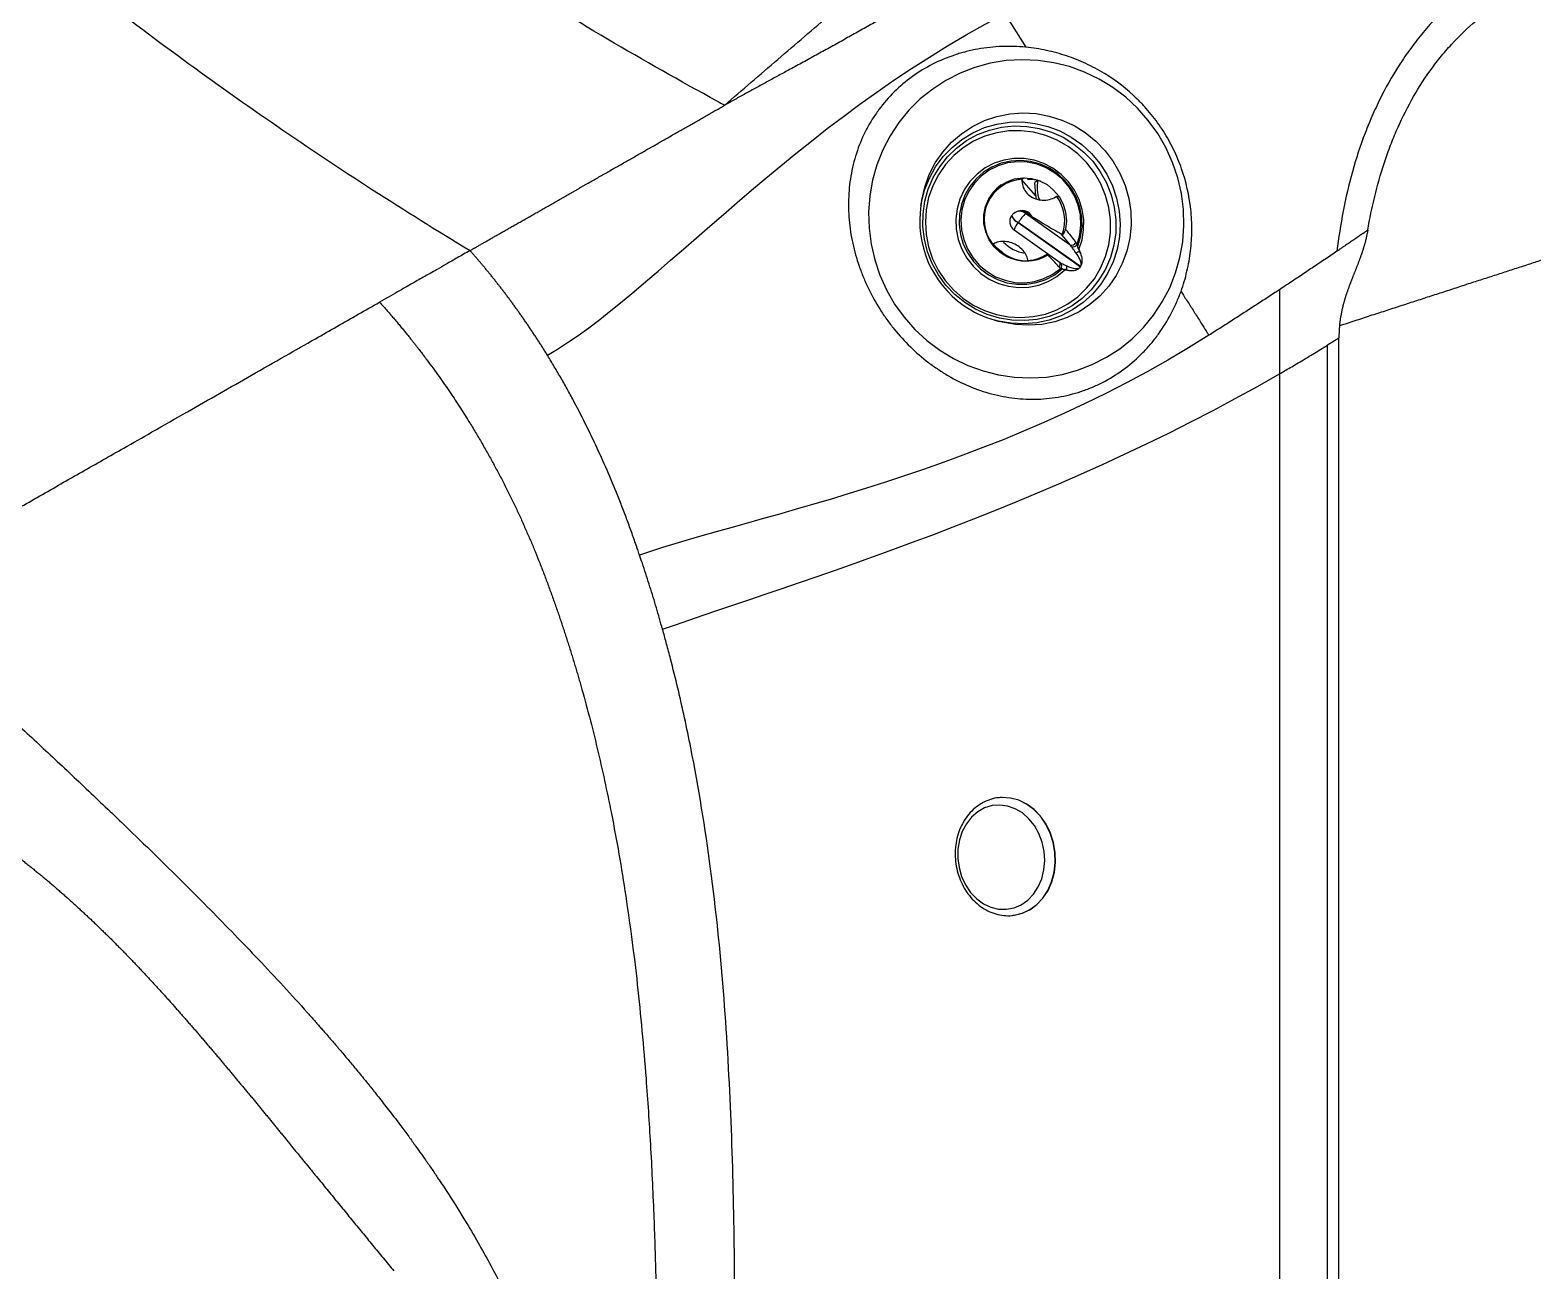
# Model space of a CAD drawing. Extents: x 398 to 508, y 623 to 782.
# Drawn here: x 478.29 to 490.96, y 688.94 to 699.41 of the extents above; entities that cross this region are included whole.
import ezdxf

# ---------------------------------------------------------------- set-up
doc = ezdxf.new("R2010")
doc.units = 0
doc.header["$MEASUREMENT"] = 0
doc.layers.add('GEOMETRY', color=2, linetype='Continuous', lineweight=25)

msp = doc.modelspace()

# ---------------------------------------------------------------- linework, layer by layer
at = {"layer": 'GEOMETRY'}
for p, q in [((486.51, 699.543), (486.689, 699.262)), ((486.655, 698.148), (486.655, 698.143)), ((486.772, 698.01), (486.655, 698.143)), ((486.781, 698.133), (486.781, 698.141)), ((486.535, 698.125), (486.49, 698.095)), ((486.772, 698.01), (486.765, 698.122)), ((486.949, 698.006), (486.968, 698)), ((485.81, 697.967), (485.804, 697.928)), ((486.569, 697.841), (486.568, 697.841)), ((486.57, 697.843), (486.569, 697.842)), ((486.594, 697.866), (486.586, 697.86)), ((486.625, 697.784), (486.624, 697.783)), ((486.624, 697.783), (487.148, 697.41)), ((487.149, 697.412), (486.625, 697.784)), ((486.694, 697.868), (486.686, 697.862)), ((486.686, 697.862), (487.062, 697.595)), ((486.589, 697.723), (486.978, 697.446)), ((487.062, 697.595), (486.984, 697.691)), ((486.864, 697.516), (486.873, 697.521)), ((486.873, 697.51), (486.881, 697.516)), ((487.074, 697.58), (487.062, 697.595)), ((487.11, 697.616), (487.121, 697.599)), ((487.135, 697.562), (487.142, 697.546)), ((487.142, 697.546), (487.151, 697.524)), ((486.706, 697.463), (486.706, 697.468)), ((486.982, 697.397), (486.968, 697.409)), ((486.978, 697.447), (486.981, 697.444)), ((486.998, 697.393), (486.982, 697.397)), ((486.998, 697.395), (486.998, 697.395)), ((486.428, 696.96), (486.467, 696.949)), ((489.233, 696.751), (489.328, 696.81)), ((489.233, 687.408), (489.233, 696.751)), ((489.328, 681.3), (489.328, 696.81)), ((486.476, 692.935), (486.451, 692.932)), ((486.452, 692.932), (486.451, 692.932)), ((486.592, 691.942), (486.593, 691.942))]:
    msp.add_line(p, q, dxfattribs=at)
at = {"layer": 'GEOMETRY', "flags": 128}
for points in [[(485.366, 697.737), (485.383, 697.601), (485.414, 697.468), (485.457, 697.339), (485.514, 697.215), (485.582, 697.096), (485.662, 696.985), (485.753, 696.883), (485.853, 696.79), (485.962, 696.708), (486.078, 696.637), (486.2, 696.578), (486.328, 696.532), (486.459, 696.499), (486.593, 696.479), (486.728, 696.473), (486.862, 696.481), (486.995, 696.503), (487.124, 696.538), (487.249, 696.586), (487.369, 696.647), (487.481, 696.72), (487.585, 696.804), (487.68, 696.898), (487.765, 697.002), (487.839, 697.114), (487.902, 697.234), (487.951, 697.359), (487.988, 697.489), (488.012, 697.622), (488.022, 697.758), (488.018, 697.894), (488.001, 698.029), (487.97, 698.162), (487.926, 698.291), (487.87, 698.416), (487.801, 698.534), (487.721, 698.645), (487.631, 698.747), (487.531, 698.84), (487.422, 698.922), (487.306, 698.993), (487.183, 699.052), (487.056, 699.099), (486.924, 699.132), (486.791, 699.151), (486.656, 699.157), (486.522, 699.149), (486.389, 699.127), (486.259, 699.092), (486.134, 699.044), (486.015, 698.983), (485.903, 698.91), (485.798, 698.826), (485.703, 698.732), (485.618, 698.628), (485.544, 698.516), (485.482, 698.396), (485.432, 698.271), (485.395, 698.141), (485.372, 698.008), (485.362, 697.872), (485.366, 697.737)], [(485.81, 697.967), (485.811, 697.973), (485.836, 698.083), (485.874, 698.188), (485.925, 698.287), (485.988, 698.378), (486.062, 698.461), (486.146, 698.533), (486.239, 698.594), (486.339, 698.643), (486.444, 698.679), (486.553, 698.701), (486.664, 698.709), (486.775, 698.702), (486.885, 698.682), (486.992, 698.648), (487.095, 698.601), (487.19, 698.542), (487.278, 698.471), (487.357, 698.389), (487.425, 698.299), (487.481, 698.2), (487.525, 698.096), (487.556, 697.987), (487.573, 697.876), (487.576, 697.763), (487.565, 697.652), (487.54, 697.542), (487.502, 697.437), (487.45, 697.338), (487.387, 697.247), (487.313, 697.164), (487.229, 697.092), (487.137, 697.031), (487.037, 696.982), (486.932, 696.946), (486.823, 696.924), (486.712, 696.917), (486.6, 696.923), (486.49, 696.943), (486.467, 696.949)], [(485.804, 697.927), (485.808, 697.953), (485.835, 698.058), (485.875, 698.159), (485.927, 698.254), (485.991, 698.34), (486.066, 698.418), (486.15, 698.485), (486.242, 698.541), (486.341, 698.584), (486.444, 698.614), (486.551, 698.63), (486.659, 698.632), (486.767, 698.62), (486.873, 698.595), (486.975, 698.556), (487.071, 698.504), (487.16, 698.441), (487.241, 698.367), (487.312, 698.283), (487.372, 698.191), (487.419, 698.092), (487.454, 697.988), (487.476, 697.88), (487.483, 697.771), (487.477, 697.662), (487.458, 697.555), (487.424, 697.452), (487.378, 697.354), (487.32, 697.264), (487.25, 697.181), (487.171, 697.109), (487.082, 697.047), (486.987, 696.998), (486.885, 696.961), (486.78, 696.938), (486.672, 696.929), (486.564, 696.934), (486.457, 696.952), (486.428, 696.96)], [(486.173, 697.109), (486.089, 697.177), (486.015, 697.255), (485.951, 697.343), (485.899, 697.437), (485.859, 697.538), (485.833, 697.643), (485.82, 697.749), (485.822, 697.857), (485.837, 697.963), (485.866, 698.066), (485.908, 698.164), (485.962, 698.255), (486.028, 698.338), (486.104, 698.412), (486.189, 698.475), (486.282, 698.525), (486.381, 698.563), (486.484, 698.588), (486.59, 698.599), (486.697, 698.595), (486.802, 698.578), (486.905, 698.547), (487.003, 698.503), (487.094, 698.446), (487.178, 698.378), (487.252, 698.3), (487.316, 698.212), (487.368, 698.118), (487.408, 698.017), (487.434, 697.913), (487.447, 697.806), (487.446, 697.698), (487.43, 697.592), (487.402, 697.489), (487.36, 697.391), (487.305, 697.3), (487.239, 697.217), (487.163, 697.143), (487.078, 697.081), (486.985, 697.03), (486.886, 696.992), (486.783, 696.967), (486.677, 696.957), (486.57, 696.96), (486.465, 696.977), (486.362, 697.008), (486.265, 697.052), (486.173, 697.109)], [(487.402, 697.701), (487.403, 697.806), (487.389, 697.911), (487.361, 698.013), (487.321, 698.111), (487.268, 698.203), (487.203, 698.287), (487.128, 698.362), (487.044, 698.426), (486.953, 698.478), (486.856, 698.518), (486.754, 698.545), (486.65, 698.558), (486.546, 698.556), (486.443, 698.541), (486.343, 698.512), (486.248, 698.47), (486.16, 698.415), (486.08, 698.349), (486.01, 698.272), (485.951, 698.186), (485.903, 698.093), (485.869, 697.995), (485.848, 697.892), (485.841, 697.787), (485.848, 697.682), (485.868, 697.578), (485.902, 697.478), (485.949, 697.383), (486.008, 697.295), (486.078, 697.215), (486.158, 697.146), (486.245, 697.087), (486.34, 697.041), (486.44, 697.007), (486.543, 696.988), (486.647, 696.982), (486.751, 696.99), (486.853, 697.012), (486.95, 697.048), (487.042, 697.097), (487.126, 697.158), (487.201, 697.229), (487.266, 697.31), (487.319, 697.4), (487.36, 697.496), (487.388, 697.597), (487.402, 697.701)], [(487.134, 697.556), (487.162, 697.637), (487.176, 697.723), (487.177, 697.809), (487.164, 697.895), (487.137, 697.978), (487.098, 698.056), (487.048, 698.128), (486.987, 698.19), (486.917, 698.242), (486.84, 698.282), (486.758, 698.309), (486.673, 698.324), (486.587, 698.324), (486.502, 698.31), (486.421, 698.284), (486.345, 698.244), (486.277, 698.193), (486.217, 698.131), (486.169, 698.06), (486.132, 697.982), (486.108, 697.9), (486.098, 697.814), (486.101, 697.727), (486.118, 697.642), (486.148, 697.56), (486.19, 697.483), (486.244, 697.415), (486.308, 697.355), (486.38, 697.306), (486.458, 697.27), (486.541, 697.246), (486.627, 697.235), (486.713, 697.239), (486.797, 697.256), (486.877, 697.287), (486.951, 697.33), (487.017, 697.384)], [(487.126, 697.581), (487.15, 697.662), (487.162, 697.745), (487.16, 697.83), (487.144, 697.914), (487.115, 697.994), (487.074, 698.069), (487.021, 698.136), (486.959, 698.194), (486.888, 698.241), (486.811, 698.276), (486.729, 698.298), (486.645, 698.307), (486.562, 698.302), (486.48, 698.284), (486.402, 698.252), (486.331, 698.208), (486.269, 698.153), (486.216, 698.088), (486.174, 698.015), (486.145, 697.936), (486.129, 697.853), (486.126, 697.768), (486.137, 697.684), (486.161, 697.602), (486.198, 697.526), (486.247, 697.455), (486.306, 697.394), (486.374, 697.343), (486.449, 697.303), (486.529, 697.276), (486.612, 697.263), (486.696, 697.263), (486.779, 697.277), (486.858, 697.304), (486.932, 697.344), (486.998, 697.395)], [(487.121, 697.599), (487.144, 697.68), (487.153, 697.763), (487.148, 697.848), (487.13, 697.93), (487.098, 698.009), (487.054, 698.082), (486.999, 698.146), (486.934, 698.201), (486.861, 698.244), (486.783, 698.275), (486.701, 698.293), (486.617, 698.296), (486.534, 698.286), (486.454, 698.262), (486.38, 698.225), (486.313, 698.176), (486.255, 698.116), (486.207, 698.048), (486.172, 697.972), (486.15, 697.891), (486.141, 697.807), (486.146, 697.723), (486.165, 697.64), (486.197, 697.561), (486.241, 697.489), (486.296, 697.425), (486.361, 697.37), (486.434, 697.327), (486.513, 697.297), (486.595, 697.279), (486.679, 697.276), (486.761, 697.287), (486.841, 697.311), (486.915, 697.348), (486.982, 697.397)], [(486.873, 697.51), (486.81, 697.479), (486.742, 697.461), (486.671, 697.457), (486.6, 697.468), (486.533, 697.493), (486.472, 697.531), (486.42, 697.58), (486.379, 697.639), (486.35, 697.706), (486.335, 697.776), (486.334, 697.848), (486.348, 697.918), (486.375, 697.983), (486.415, 698.041), (486.467, 698.09), (486.527, 698.127), (486.593, 698.151), (486.664, 698.161), (486.735, 698.156), (486.803, 698.136), (486.867, 698.104), (486.923, 698.058), (486.969, 698.003), (487.003, 697.939), (487.024, 697.871), (487.031, 697.799), (487.023, 697.728)], [(486.494, 697.527), (486.439, 697.574), (486.417, 697.6)], [(486.187, 692.713), (486.152, 692.648), (486.128, 692.577), (486.115, 692.5), (486.114, 692.421), (486.125, 692.343), (486.147, 692.267), (486.18, 692.197), (486.223, 692.134), (486.274, 692.081), (486.331, 692.039), (486.394, 692.01), (486.459, 691.994), (486.525, 691.992), (486.589, 692.004), (486.65, 692.03), (486.706, 692.069), (486.754, 692.12), (486.793, 692.181), (486.823, 692.249), (486.841, 692.324), (486.848, 692.402), (486.843, 692.48), (486.827, 692.558), (486.799, 692.631), (486.761, 692.698), (486.714, 692.756), (486.659, 692.804), (486.599, 692.84), (486.535, 692.862), (486.469, 692.871), (486.404, 692.866), (486.341, 692.847), (486.283, 692.814), (486.231, 692.769), (486.187, 692.713)], [(486.593, 691.942), (486.659, 691.958), (486.723, 691.989), (486.782, 692.032), (486.833, 692.086), (486.876, 692.151), (486.908, 692.224), (486.929, 692.304), (486.938, 692.387), (486.936, 692.471), (486.921, 692.555), (486.895, 692.635), (486.859, 692.71), (486.812, 692.776), (486.758, 692.833), (486.696, 692.879), (486.63, 692.911), (486.56, 692.93), (486.49, 692.935), (486.452, 692.932)], [(486.592, 691.942), (486.658, 691.958), (486.722, 691.988), (486.781, 692.031), (486.832, 692.086), (486.874, 692.151), (486.906, 692.224), (486.927, 692.304), (486.937, 692.387), (486.934, 692.471), (486.92, 692.555), (486.894, 692.635), (486.857, 692.709), (486.811, 692.776), (486.756, 692.833), (486.695, 692.878), (486.628, 692.911), (486.559, 692.93), (486.488, 692.935), (486.476, 692.935)], [(486.582, 691.941), (486.589, 691.942), (486.592, 691.942)]]:
    msp.add_lwpolyline(points, dxfattribs=at)
at = {"layer": 'GEOMETRY'}
for centre, radius, start, end in [((486.675, 697.81), 0.339, 93.2475, 218.6373), ((486.717, 697.838), 0.31, 71.9774, 92.7877), ((487.101, 698.081), 0.317, 169.0008, 199.5905), ((486.683, 697.818), 0.348, 125.5898, 191.0365), ((486.688, 697.825), 0.347, 139.9055, 163.2644), ((486.669, 697.799), 0.347, 340.9329, 36.4365), ((486.665, 697.797), 0.871, 171.4261, 234.6368), ((486.66, 697.795), 0.0894, 28.5862, 96.0048), ((486.638, 697.792), 0.085, 145.4257, 234.5853), ((486.671, 697.884), 0.111, 202.8599, 245.0445), ((486.639, 697.794), 0.085, 128.9494, 145.4257), ((486.672, 697.885), 0.111, 202.8599, 245.0445), ((486.638, 697.795), 0.0834, 54.3377, 128.4718), ((486.766, 697.661), 0.187, 139.2237, 160.5256), ((487.049, 697.513), 0.503, 136.0087, 147.3307), ((486.691, 697.809), 0.35, 217.1311, 299.8464), ((486.699, 697.813), 0.352, 234.3475, 285.567), ((486.73, 697.838), 0.317, 223.5554, 260.7749), ((486.684, 697.795), 0.332, 273.8795, 304.187), ((487.075, 697.631), 0.0384, 249.5541, 336.9635), ((487.085, 697.621), 0.0428, 255.8608, 328.2876), ((487.088, 697.607), 0.0811, 286.1015, 311.4841), ((486.947, 697.433), 0.0313, 310.5052, 30.3859), ((486.958, 697.42), 0.0336, 317.2177, 46.1157), ((486.986, 697.406), 0.0491, 335.3345, 14.1584), ((486.66, 697.788), 0.86, 234.5511, 254.3793)]:
    msp.add_arc(centre, radius, start, end, dxfattribs=at)
for centre, major_axis, ratio, start_param, end_param in [((486.66, 697.794), (11.477, 7.613), 0.021577, 1.555189, 1.556878), ((486.66, 697.794), (8.317, 5.516), 0.021577, 1.541867, 1.543857), ((486.949, 698.018), (-0.035, 0.185), 0.939146, 1.43809, 1.594563)]:
    msp.add_ellipse(centre, major_axis=major_axis, ratio=ratio, start_param=start_param, end_param=end_param, dxfattribs=at)
for points, knots in [([(484.086, 698.807), (483.774, 698.977), (483.466, 699.151), (482.856, 699.511), (482.554, 699.697), (481.659, 700.269), (481.076, 700.671), (480.222, 701.307), (479.941, 701.524), (479.525, 701.859), (479.386, 701.971), (479.113, 702.199), (478.977, 702.314), (478.306, 702.894), (477.788, 703.375), (476.791, 704.371), (476.312, 704.885), (475.391, 705.947), (474.95, 706.494), (474.106, 707.622), (473.703, 708.202), (473.224, 708.949), (473.129, 709.099), (472.942, 709.402), (472.85, 709.554), (472.578, 710.014), (472.402, 710.323), (472.232, 710.635)], [0, 0, 0, 0, 0.0625, 0.0625, 0.125, 0.125, 0.25, 0.25, 0.3125, 0.3125, 0.34375, 0.34375, 0.375, 0.375, 0.5, 0.5, 0.625, 0.625, 0.75, 0.75, 0.875, 0.875, 0.90625, 0.90625, 0.9375, 0.9375, 1, 1, 1, 1]), ([(471.112, 708.344), (471.453, 707.791), (471.808, 707.25), (472.547, 706.193), (472.931, 705.678), (473.729, 704.672), (474.142, 704.181), (474.997, 703.225), (475.439, 702.76), (476.352, 701.854), (476.823, 701.413), (477.551, 700.772), (477.798, 700.562), (478.173, 700.251), (478.299, 700.148), (478.553, 699.945), (478.68, 699.844), (479.319, 699.346), (479.841, 698.964), (480.906, 698.232), (481.449, 697.882), (482.002, 697.548)], [0, 0, 0, 0, 0.125, 0.125, 0.25, 0.25, 0.375, 0.375, 0.5, 0.5, 0.625, 0.625, 0.6875, 0.6875, 0.71875, 0.71875, 0.75, 0.75, 0.875, 0.875, 1, 1, 1, 1]), ([(484.149, 698.773), (484.298, 698.902), (484.596, 699.16), (485.045, 699.546), (485.499, 699.928), (485.959, 700.303), (486.428, 700.67), (486.783, 700.934), (487.018, 701.102), (487.127, 701.179), (487.237, 701.255), (487.347, 701.331), (487.458, 701.405), (487.57, 701.479), (487.683, 701.553), (487.796, 701.625), (487.872, 701.673), (487.91, 701.696)], [0, 0, 0, 0, 0.125211, 0.250421, 0.375579, 0.500639, 0.62556, 0.750409, 0.778141, 0.805869, 0.833595, 0.861322, 0.889048, 0.916776, 0.94451, 0.972251, 1, 1, 1, 1]), ([(486.374, 700.01), (486.336, 699.988), (486.26, 699.946), (486.146, 699.883), (486.032, 699.819), (485.918, 699.755), (485.805, 699.691), (485.692, 699.627), (485.579, 699.563), (485.466, 699.5), (485.354, 699.437), (485.242, 699.374), (485.13, 699.312), (485.018, 699.25), (484.907, 699.189), (484.797, 699.128), (484.693, 699.072), (484.595, 699.019), (484.505, 698.969), (484.414, 698.92), (484.325, 698.871), (484.236, 698.822), (484.178, 698.789), (484.149, 698.773)], [0, 0, 0, 0, 0.050118, 0.10023, 0.150327, 0.200409, 0.250474, 0.300525, 0.350556, 0.400562, 0.450542, 0.500501, 0.550445, 0.600378, 0.650301, 0.700219, 0.750132, 0.791724, 0.833329, 0.87495, 0.916586, 0.958266, 1, 1, 1, 1]), ([(490.583, 699.867), (490.486, 699.805), (490.395, 699.736), (490.224, 699.587), (490.143, 699.507), (490.049, 699.399), (490.031, 699.377), (489.995, 699.333), (489.977, 699.31), (489.925, 699.241), (489.892, 699.195), (489.797, 699.052), (489.74, 698.953), (489.662, 698.801), (489.638, 698.749), (489.592, 698.644), (489.57, 698.591), (489.508, 698.431), (489.473, 698.322), (489.412, 698.103), (489.386, 697.992), (489.343, 697.769), (489.325, 697.656), (489.312, 697.542)], [0, 0, 0, 0, 0.125, 0.125, 0.25, 0.25, 0.28125, 0.28125, 0.3125, 0.3125, 0.375, 0.375, 0.5, 0.5, 0.5625, 0.5625, 0.625, 0.625, 0.75, 0.75, 0.875, 0.875, 1, 1, 1, 1]), ([(489.572, 697.72), (489.604, 697.91), (489.649, 698.098), (489.724, 698.327), (489.74, 698.373), (489.775, 698.464), (489.793, 698.509), (489.851, 698.643), (489.893, 698.73), (489.987, 698.899), (490.038, 698.981), (490.123, 699.099), (490.152, 699.138), (490.213, 699.214), (490.245, 699.25), (490.343, 699.357), (490.412, 699.424), (490.523, 699.517), (490.561, 699.547), (490.619, 699.59), (490.649, 699.611), (490.684, 699.635), (490.699, 699.645), (490.709, 699.652), (490.715, 699.655), (490.72, 699.659)], [0, 0, 0, 0, 0.25, 0.25, 0.3125, 0.3125, 0.375, 0.375, 0.5, 0.5, 0.625, 0.625, 0.6875, 0.6875, 0.75, 0.75, 0.875, 0.875, 0.9375, 0.9375, 0.96875, 0.984375, 0.992188, 0.992188, 1, 1, 1, 1]), ([(486.689, 699.262), (486.621, 699.269), (486.553, 699.271), (486.418, 699.266), (486.351, 699.259), (486.252, 699.241), (486.218, 699.234), (486.169, 699.221), (486.153, 699.216), (486.12, 699.207), (486.104, 699.202), (486.024, 699.175), (485.962, 699.149), (485.843, 699.089), (485.786, 699.054), (485.677, 698.975), (485.626, 698.932), (485.532, 698.84), (485.489, 698.79), (485.43, 698.71), (485.411, 698.683), (485.376, 698.627), (485.36, 698.599), (485.314, 698.512), (485.289, 698.452), (485.257, 698.359), (485.247, 698.328), (485.23, 698.264), (485.223, 698.232), (485.205, 698.135), (485.198, 698.07), (485.193, 697.972), (485.193, 697.939), (485.194, 697.873), (485.196, 697.839), (485.204, 697.74), (485.214, 697.674), (485.243, 697.544), (485.261, 697.48), (485.294, 697.384), (485.306, 697.352), (485.332, 697.289), (485.346, 697.258), (485.39, 697.167), (485.423, 697.108), (485.477, 697.022), (485.496, 696.994), (485.536, 696.939), (485.557, 696.911), (485.621, 696.832), (485.667, 696.782), (485.763, 696.688), (485.814, 696.644), (485.894, 696.583), (485.922, 696.563), (485.978, 696.526), (486.006, 696.508), (486.093, 696.458), (486.152, 696.428), (486.273, 696.377), (486.336, 696.356), (486.464, 696.322), (486.529, 696.31), (486.658, 696.295), (486.723, 696.292), (486.822, 696.295), (486.854, 696.298), (486.92, 696.305), (486.953, 696.31), (487.05, 696.328), (487.113, 696.345), (487.206, 696.378), (487.237, 696.39), (487.282, 696.41), (487.298, 696.417), (487.328, 696.432), (487.343, 696.439), (487.416, 696.479), (487.472, 696.515), (487.579, 696.595), (487.629, 696.64), (487.688, 696.7), (487.7, 696.713), (487.723, 696.738), (487.734, 696.751), (487.767, 696.789), (487.787, 696.816), (487.847, 696.898), (487.882, 696.955), (487.93, 697.046), (487.945, 697.077), (487.972, 697.139), (487.985, 697.171), (487.997, 697.203)], [0, 0, 0, 0, 0.03125, 0.03125, 0.0625, 0.0625, 0.078125, 0.078125, 0.085937, 0.085937, 0.09375, 0.09375, 0.125, 0.125, 0.15625, 0.15625, 0.1875, 0.1875, 0.21875, 0.21875, 0.234375, 0.234375, 0.25, 0.25, 0.28125, 0.28125, 0.296875, 0.296875, 0.3125, 0.3125, 0.34375, 0.34375, 0.359375, 0.359375, 0.375, 0.375, 0.40625, 0.40625, 0.4375, 0.4375, 0.453125, 0.453125, 0.46875, 0.46875, 0.5, 0.5, 0.515625, 0.515625, 0.53125, 0.53125, 0.5625, 0.5625, 0.59375, 0.59375, 0.609375, 0.609375, 0.625, 0.625, 0.65625, 0.65625, 0.6875, 0.6875, 0.71875, 0.71875, 0.75, 0.75, 0.765625, 0.765625, 0.78125, 0.78125, 0.8125, 0.8125, 0.828125, 0.828125, 0.835938, 0.835938, 0.84375, 0.84375, 0.875, 0.875, 0.90625, 0.90625, 0.914063, 0.914063, 0.921875, 0.921875, 0.9375, 0.9375, 0.96875, 0.96875, 0.984375, 0.984375, 1, 1, 1, 1]), ([(487.997, 697.203), (488.007, 697.231), (488.016, 697.259), (488.033, 697.315), (488.04, 697.344), (488.06, 697.43), (488.071, 697.487), (488.084, 697.603), (488.088, 697.661), (488.088, 697.749), (488.088, 697.778), (488.085, 697.837), (488.082, 697.867), (488.066, 698.013), (488.04, 698.127), (487.992, 698.265), (487.981, 698.292), (487.959, 698.347), (487.947, 698.374), (487.908, 698.453), (487.88, 698.504), (487.817, 698.602), (487.783, 698.65), (487.727, 698.718), (487.708, 698.74), (487.669, 698.784), (487.648, 698.805), (487.543, 698.908), (487.451, 698.98), (487.326, 699.056), (487.3, 699.071), (487.248, 699.099), (487.222, 699.112), (487.142, 699.149), (487.088, 699.171), (486.977, 699.207), (486.921, 699.223), (486.806, 699.247), (486.747, 699.257), (486.689, 699.262)], [0, 0, 0, 0, 0.03125, 0.03125, 0.0625, 0.0625, 0.125, 0.125, 0.1875, 0.1875, 0.21875, 0.21875, 0.25, 0.25, 0.375, 0.375, 0.40625, 0.40625, 0.4375, 0.4375, 0.5, 0.5, 0.5625, 0.5625, 0.59375, 0.59375, 0.625, 0.625, 0.75, 0.75, 0.78125, 0.78125, 0.8125, 0.8125, 0.875, 0.875, 0.9375, 0.9375, 1, 1, 1, 1]), ([(482.002, 697.548), (482.006, 697.55), (482.013, 697.554), (482.025, 697.561), (482.037, 697.567), (482.049, 697.574), (482.061, 697.581), (482.073, 697.588), (482.086, 697.596), (482.099, 697.603), (482.113, 697.611), (482.126, 697.618), (482.14, 697.626), (482.154, 697.634), (482.168, 697.642), (482.183, 697.651), (482.197, 697.659), (482.212, 697.668), (482.227, 697.676), (482.243, 697.685), (482.258, 697.694), (482.274, 697.703), (482.29, 697.712), (482.306, 697.721), (482.322, 697.73), (482.338, 697.74), (482.355, 697.749), (482.372, 697.759), (482.389, 697.768), (482.406, 697.778), (482.423, 697.788), (482.441, 697.798), (482.458, 697.808), (482.476, 697.818), (482.494, 697.828), (482.512, 697.838), (482.53, 697.849), (482.548, 697.859), (482.567, 697.87), (482.585, 697.88), (482.604, 697.891), (482.623, 697.902), (482.641, 697.912), (482.66, 697.923), (482.68, 697.934), (482.699, 697.945), (482.718, 697.956), (482.737, 697.967), (482.757, 697.978), (482.777, 697.99), (482.796, 698.001), (482.816, 698.012), (482.836, 698.023), (482.856, 698.035), (482.876, 698.046), (482.896, 698.058), (482.916, 698.069), (482.936, 698.081), (482.956, 698.092), (482.983, 698.108), (483.017, 698.127), (483.058, 698.15), (483.099, 698.174), (483.141, 698.197), (483.182, 698.221), (483.223, 698.245), (483.265, 698.268), (483.307, 698.292), (483.348, 698.316), (483.39, 698.339), (483.431, 698.363), (483.473, 698.387), (483.514, 698.411), (483.556, 698.434), (483.597, 698.458), (483.638, 698.481), (483.679, 698.505), (483.72, 698.528), (483.761, 698.551), (483.801, 698.574), (483.841, 698.597), (483.881, 698.62), (483.92, 698.642), (483.959, 698.665), (483.998, 698.687), (484.036, 698.709), (484.074, 698.73), (484.112, 698.752), (484.136, 698.766), (484.149, 698.773)], [0, 0, 0, 0, 0.008615, 0.017233, 0.025851, 0.034471, 0.043092, 0.051714, 0.060338, 0.068962, 0.077586, 0.086211, 0.094837, 0.103462, 0.112087, 0.120712, 0.129335, 0.137958, 0.146581, 0.155202, 0.163823, 0.172444, 0.181064, 0.189684, 0.198304, 0.206923, 0.215542, 0.224161, 0.23278, 0.241398, 0.250017, 0.258635, 0.267253, 0.27587, 0.284488, 0.293106, 0.301724, 0.310342, 0.31896, 0.327579, 0.336198, 0.344817, 0.353436, 0.362056, 0.370676, 0.379297, 0.387917, 0.396539, 0.40516, 0.413782, 0.422404, 0.431026, 0.439649, 0.448272, 0.456895, 0.465518, 0.474141, 0.482764, 0.491388, 0.500011, 0.517256, 0.5345, 0.551744, 0.568988, 0.586231, 0.603474, 0.620717, 0.637959, 0.655201, 0.672443, 0.689684, 0.706925, 0.724166, 0.741406, 0.758647, 0.775887, 0.793127, 0.810366, 0.827605, 0.844843, 0.86208, 0.879316, 0.896553, 0.913789, 0.931029, 0.948269, 0.96551, 0.982753, 1, 1, 1, 1]), ([(493.635, 698.31), (493.623, 698.306), (493.599, 698.298), (493.562, 698.286), (493.525, 698.274), (493.488, 698.262), (493.45, 698.25), (493.412, 698.238), (493.373, 698.225), (493.335, 698.213), (493.296, 698.2), (493.256, 698.187), (493.216, 698.174), (493.176, 698.161), (493.136, 698.148), (493.095, 698.135), (493.054, 698.121), (493.013, 698.108), (492.971, 698.094), (492.929, 698.081), (492.886, 698.067), (492.843, 698.053), (492.8, 698.039), (492.757, 698.025), (492.713, 698.01), (492.669, 697.996), (492.624, 697.982), (492.579, 697.967), (492.534, 697.952), (492.489, 697.938), (492.443, 697.923), (492.397, 697.908), (492.35, 697.893), (492.303, 697.877), (492.256, 697.862), (492.208, 697.847), (492.16, 697.831), (492.112, 697.815), (492.064, 697.8), (492.015, 697.784), (491.965, 697.768), (491.916, 697.752), (491.866, 697.735), (491.816, 697.719), (491.765, 697.703), (491.714, 697.686), (491.663, 697.669), (491.611, 697.653), (491.559, 697.636), (491.507, 697.619), (491.454, 697.602), (491.401, 697.584), (491.348, 697.567), (491.294, 697.55), (491.24, 697.532), (491.186, 697.514), (491.131, 697.497), (491.076, 697.479), (491.021, 697.461), (490.965, 697.443), (490.909, 697.424), (490.853, 697.406), (490.796, 697.388), (490.739, 697.369), (490.682, 697.35), (490.624, 697.332), (490.566, 697.313), (490.507, 697.294), (490.449, 697.275), (490.389, 697.256), (490.33, 697.236), (490.27, 697.217), (490.21, 697.197), (490.15, 697.178), (490.089, 697.158), (490.028, 697.138), (489.966, 697.118), (489.905, 697.098), (489.842, 697.078), (489.78, 697.058), (489.717, 697.037), (489.654, 697.017), (489.59, 696.996), (489.527, 696.975), (489.462, 696.954), (489.398, 696.933), (489.355, 696.919), (489.333, 696.912)], [0, 0, 0, 0, 0.01166, 0.023323, 0.034988, 0.046655, 0.058325, 0.069998, 0.081672, 0.093349, 0.105029, 0.116711, 0.128395, 0.140082, 0.151771, 0.163462, 0.175156, 0.186853, 0.198551, 0.210253, 0.221956, 0.233663, 0.245371, 0.257082, 0.268796, 0.280512, 0.292231, 0.303952, 0.315675, 0.327401, 0.339129, 0.35086, 0.362594, 0.37433, 0.386068, 0.397809, 0.409552, 0.421298, 0.433047, 0.444798, 0.456551, 0.468307, 0.480065, 0.491827, 0.50359, 0.515356, 0.527125, 0.538896, 0.55067, 0.562446, 0.574225, 0.586007, 0.597791, 0.609577, 0.621366, 0.633158, 0.644952, 0.656749, 0.668549, 0.680351, 0.692156, 0.703963, 0.715773, 0.727585, 0.7394, 0.751218, 0.763038, 0.774861, 0.786687, 0.798515, 0.810346, 0.822179, 0.834015, 0.845854, 0.857696, 0.86954, 0.881386, 0.893236, 0.905088, 0.916942, 0.9288, 0.94066, 0.952522, 0.964388, 0.976256, 0.988127, 1, 1, 1, 1]), ([(486.655, 698.143), (486.656, 698.126), (486.659, 698.09), (486.686, 698.041), (486.729, 698.001), (486.783, 697.977), (486.843, 697.97), (486.901, 697.979), (486.934, 697.997), (486.949, 698.006)], [0, 0, 0, 0, 0.134742, 0.282007, 0.426614, 0.569306, 0.714565, 0.867598, 1, 1, 1, 1]), ([(486.594, 697.866), (486.594, 697.866), (486.601, 697.873), (486.619, 697.881), (486.647, 697.886), (486.673, 697.881), (486.687, 697.872), (486.694, 697.868)], [0, 0, 0, 0, 0.011613, 0.272774, 0.533851, 0.795178, 1, 1, 1, 1]), ([(486.694, 697.868), (486.701, 697.863), (486.724, 697.846), (486.766, 697.819), (486.848, 697.768), (486.921, 697.725), (486.975, 697.696), (486.984, 697.691)], [0, 0, 0, 0, 0.072435, 0.246217, 0.42415, 0.902547, 1, 1, 1, 1]), ([(486.706, 697.468), (486.701, 697.483), (486.692, 697.515), (486.657, 697.56), (486.61, 697.596), (486.556, 697.619), (486.5, 697.627), (486.448, 697.621), (486.422, 697.605), (486.41, 697.598)], [0, 0, 0, 0, 0.13506, 0.282654, 0.427589, 0.570487, 0.715724, 0.86844, 1, 1, 1, 1]), ([(486.984, 697.691), (486.987, 697.689), (486.994, 697.687), (487.003, 697.687), (487.007, 697.689), (487.008, 697.689)], [0, 0, 0, 0, 0.4295, 0.859277, 1, 1, 1, 1]), ([(487.008, 697.689), (487.009, 697.69), (487.011, 697.694), (487.015, 697.703), (487.02, 697.716), (487.022, 697.724), (487.023, 697.728)], [0, 0, 0, 0, 0.072589, 0.489852, 0.774483, 1, 1, 1, 1]), ([(487.023, 697.728), (487.023, 697.728), (487.028, 697.722), (487.058, 697.684), (487.086, 697.647), (487.11, 697.616)], [0, 0, 0, 0, 0.001321, 0.157616, 1, 1, 1, 1]), ([(489.572, 697.72), (489.571, 697.719), (489.569, 697.718), (489.565, 697.715), (489.561, 697.712), (489.557, 697.71), (489.553, 697.706), (489.548, 697.703), (489.543, 697.7), (489.537, 697.696), (489.532, 697.692), (489.519, 697.684), (489.497, 697.668), (489.464, 697.645), (489.427, 697.62), (489.396, 697.599), (489.37, 697.582), (489.354, 697.571), (489.341, 697.562), (489.332, 697.555), (489.322, 697.549), (489.315, 697.544), (489.312, 697.542)], [0, 0, 0, 0, 0.023501, 0.047276, 0.071348, 0.09574, 0.120474, 0.145567, 0.171033, 0.196886, 0.22314, 0.249807, 0.361202, 0.499866, 0.625452, 0.749846, 0.811675, 0.87492, 0.906443, 0.937464, 0.968332, 1, 1, 1, 1]), ([(489.572, 697.72), (489.571, 697.716), (489.57, 697.71), (489.568, 697.7), (489.566, 697.691), (489.564, 697.681), (489.562, 697.671), (489.56, 697.662), (489.558, 697.652), (489.556, 697.643), (489.554, 697.634), (489.551, 697.624), (489.549, 697.615), (489.546, 697.606), (489.544, 697.596), (489.541, 697.587), (489.538, 697.578), (489.535, 697.569), (489.533, 697.56), (489.53, 697.551), (489.527, 697.542), (489.524, 697.532), (489.521, 697.523), (489.518, 697.514), (489.514, 697.506), (489.511, 697.497), (489.508, 697.488), (489.505, 697.479), (489.501, 697.47), (489.498, 697.461), (489.495, 697.452), (489.491, 697.443), (489.488, 697.434), (489.485, 697.425), (489.481, 697.416), (489.478, 697.408), (489.474, 697.399), (489.471, 697.39), (489.467, 697.381), (489.464, 697.372), (489.46, 697.363), (489.456, 697.354), (489.453, 697.345), (489.449, 697.336), (489.446, 697.327), (489.442, 697.318), (489.439, 697.309), (489.435, 697.3), (489.432, 697.291), (489.428, 697.282), (489.425, 697.273), (489.421, 697.264), (489.418, 697.255), (489.414, 697.246), (489.411, 697.236), (489.408, 697.227), (489.404, 697.218), (489.401, 697.208), (489.398, 697.199), (489.394, 697.19), (489.391, 697.18), (489.388, 697.171), (489.385, 697.161), (489.382, 697.151), (489.379, 697.142), (489.376, 697.132), (489.373, 697.122), (489.37, 697.112), (489.368, 697.102), (489.365, 697.093), (489.362, 697.083), (489.36, 697.072), (489.358, 697.062), (489.355, 697.052), (489.353, 697.042), (489.351, 697.031), (489.349, 697.021), (489.347, 697.011), (489.345, 697), (489.343, 696.989), (489.341, 696.979), (489.339, 696.968), (489.338, 696.957), (489.336, 696.946), (489.335, 696.935), (489.334, 696.924), (489.333, 696.916), (489.333, 696.912)], [0, 0, 0, 0, 0.009943, 0.019872, 0.0298, 0.039738, 0.049697, 0.059687, 0.069717, 0.079796, 0.089932, 0.10013, 0.110398, 0.12074, 0.131162, 0.141666, 0.152258, 0.162938, 0.17371, 0.184574, 0.195532, 0.206584, 0.217731, 0.228972, 0.240306, 0.251733, 0.26325, 0.274856, 0.286549, 0.298327, 0.310188, 0.322127, 0.334144, 0.346233, 0.358393, 0.37062, 0.382909, 0.395258, 0.407663, 0.420119, 0.432623, 0.445171, 0.457759, 0.470382, 0.483037, 0.495719, 0.508425, 0.521149, 0.533888, 0.546638, 0.559394, 0.572153, 0.584911, 0.597663, 0.610406, 0.623137, 0.63585, 0.648544, 0.661214, 0.673858, 0.686472, 0.699053, 0.711599, 0.724106, 0.736574, 0.748999, 0.76138, 0.773715, 0.786003, 0.798243, 0.810434, 0.822576, 0.83467, 0.846715, 0.858713, 0.870665, 0.882573, 0.894438, 0.906265, 0.918056, 0.929815, 0.941547, 0.953257, 0.96495, 0.976634, 0.988315, 1, 1, 1, 1]), ([(482.002, 697.548), (481.966, 697.527), (481.899, 697.489), (481.806, 697.436), (481.73, 697.392), (481.67, 697.358), (481.601, 697.319), (481.51, 697.267), (481.383, 697.194), (481.29, 697.141), (481.239, 697.112)], [0, 0, 0, 0, 0.142539, 0.263885, 0.36393, 0.442636, 0.5, 0.633296, 0.800013, 1, 1, 1, 1]), ([(482.654, 696.665), (482.651, 696.67), (482.645, 696.68), (482.635, 696.695), (482.626, 696.71), (482.617, 696.725), (482.607, 696.74), (482.598, 696.754), (482.588, 696.769), (482.579, 696.784), (482.57, 696.798), (482.56, 696.813), (482.551, 696.827), (482.541, 696.842), (482.532, 696.856), (482.522, 696.87), (482.513, 696.884), (482.503, 696.899), (482.494, 696.913), (482.484, 696.927), (482.475, 696.94), (482.465, 696.954), (482.456, 696.968), (482.446, 696.982), (482.436, 696.996), (482.427, 697.009), (482.417, 697.023), (482.408, 697.036), (482.398, 697.05), (482.388, 697.063), (482.379, 697.076), (482.369, 697.09), (482.36, 697.103), (482.35, 697.116), (482.34, 697.129), (482.331, 697.142), (482.321, 697.155), (482.311, 697.168), (482.302, 697.181), (482.292, 697.193), (482.282, 697.206), (482.273, 697.219), (482.263, 697.231), (482.253, 697.244), (482.244, 697.256), (482.234, 697.269), (482.224, 697.281), (482.215, 697.293), (482.205, 697.306), (482.195, 697.318), (482.186, 697.33), (482.176, 697.342), (482.166, 697.354), (482.157, 697.366), (482.147, 697.377), (482.137, 697.389), (482.128, 697.401), (482.118, 697.413), (482.108, 697.424), (482.099, 697.436), (482.089, 697.447), (482.079, 697.459), (482.07, 697.47), (482.06, 697.481), (482.05, 697.492), (482.041, 697.504), (482.031, 697.515), (482.021, 697.526), (482.012, 697.537), (482.005, 697.544), (482.002, 697.548)], [0, 0, 0, 0, 0.015819, 0.031604, 0.047356, 0.063072, 0.078754, 0.094403, 0.110017, 0.125598, 0.141145, 0.156659, 0.172139, 0.187587, 0.203002, 0.218384, 0.233733, 0.249051, 0.264336, 0.279589, 0.29481, 0.309999, 0.325157, 0.340283, 0.355378, 0.370441, 0.385474, 0.400475, 0.415445, 0.430382, 0.445288, 0.460162, 0.475003, 0.489812, 0.504588, 0.519332, 0.534042, 0.54872, 0.563364, 0.577974, 0.592551, 0.607094, 0.621604, 0.636079, 0.650519, 0.664926, 0.679298, 0.693635, 0.707937, 0.722204, 0.736437, 0.750633, 0.764795, 0.778921, 0.793011, 0.807066, 0.821084, 0.835067, 0.849013, 0.862923, 0.876796, 0.890633, 0.904434, 0.918197, 0.931924, 0.945614, 0.959266, 0.972882, 0.986459, 1, 1, 1, 1]), ([(486.968, 697.409), (486.959, 697.419), (486.928, 697.453), (486.896, 697.487), (486.873, 697.51), (486.873, 697.51)], [0, 0, 0, 0, 0.298438, 0.998679, 1, 1, 1, 1]), ([(487.134, 697.556), (487.139, 697.545), (487.152, 697.519), (487.162, 697.481), (487.161, 697.444), (487.155, 697.423), (487.145, 697.406), (487.131, 697.391), (487.105, 697.378), (487.065, 697.373), (487.034, 697.38), (487.017, 697.384)], [0, 0, 0, 0, 0.116168, 0.292659, 0.385827, 0.463409, 0.501888, 0.57117, 0.660671, 0.801001, 1, 1, 1, 1]), ([(487.11, 697.529), (487.1, 697.543), (487.087, 697.561), (487.077, 697.576), (487.074, 697.58)], [0, 0, 0, 0, 0.771239, 1, 1, 1, 1]), ([(487.149, 697.412), (487.151, 697.415), (487.153, 697.42), (487.155, 697.431), (487.154, 697.45), (487.141, 697.486), (487.123, 697.511), (487.11, 697.529)], [0, 0, 0, 0, 0.08028, 0.121402, 0.251244, 0.501972, 1, 1, 1, 1]), ([(487.121, 697.599), (487.122, 697.595), (487.124, 697.591), (487.126, 697.586), (487.126, 697.585)], [0, 0, 0, 0, 0.8179265, 1, 1, 1, 1]), ([(487.126, 697.581), (487.125, 697.58), (487.124, 697.579), (487.126, 697.573), (487.13, 697.565), (487.133, 697.558), (487.134, 697.556)], [0, 0, 0, 0, 0.2547639, 0.5090552, 0.7754319, 1, 1, 1, 1]), ([(489.312, 697.542), (489.28, 697.52), (489.215, 697.476), (489.118, 697.411), (489.021, 697.346), (488.924, 697.281), (488.859, 697.239), (488.827, 697.217)], [0, 0, 0, 0, 0.199952, 0.399927, 0.599925, 0.799949, 1, 1, 1, 1]), ([(486.981, 697.444), (486.993, 697.438), (487.01, 697.429), (487.029, 697.42), (487.034, 697.418)], [0, 0, 0, 0, 0.758502, 1, 1, 1, 1]), ([(487.017, 697.384), (487.013, 697.385), (487.005, 697.388), (486.998, 697.392), (486.997, 697.394), (486.998, 697.395), (486.998, 697.395)], [0, 0, 0, 0, 0.32436, 0.650451, 0.935141, 1, 1, 1, 1]), ([(487.031, 697.385), (487.026, 697.386), (487.02, 697.387), (487.016, 697.388), (487.015, 697.389)], [0, 0, 0, 0, 0.761725, 1, 1, 1, 1]), ([(487.021, 697.387), (487.021, 697.387), (487.022, 697.386), (487.025, 697.385), (487.028, 697.384), (487.03, 697.384)], [0, 0, 0, 0, 0.191608, 0.609908, 1, 1, 1, 1]), ([(487.03, 697.384), (487.039, 697.382), (487.063, 697.377), (487.097, 697.378), (487.122, 697.385), (487.129, 697.392), (487.13, 697.392)], [0, 0, 0, 0, 0.2838148, 0.7286224, 0.9723374, 1, 1, 1, 1]), ([(487.034, 697.418), (487.057, 697.408), (487.087, 697.396), (487.12, 697.395), (487.127, 697.397), (487.129, 697.398)], [0, 0, 0, 0, 0.765618, 0.962163, 1, 1, 1, 1]), ([(487.997, 697.203), (488.004, 697.193), (488.01, 697.182), (488.035, 697.143), (488.053, 697.115), (488.089, 697.059), (488.107, 697.03), (488.143, 696.974), (488.174, 696.924), (488.205, 696.875), (488.223, 696.847), (488.228, 696.84), (488.232, 696.833)], [0, 0, 0, 0, 0.0117407, 0.0117407, 0.0429907, 0.0429907, 0.0742407, 0.0742407, 0.1054907, 0.1289282, 0.1289282, 0.1367407, 0.1367407, 0.1367407, 0.1367407]), ([(488.827, 697.217), (488.794, 697.195), (488.728, 697.152), (488.629, 697.088), (488.53, 697.024), (488.431, 696.96), (488.332, 696.896), (488.265, 696.854), (488.232, 696.833)], [0, 0, 0, 0, 0.166609, 0.333239, 0.499892, 0.666569, 0.833271, 1, 1, 1, 1]), ([(488.827, 697.217), (488.827, 697.213), (488.827, 697.206), (488.827, 697.195), (488.827, 697.184), (488.827, 697.167), (488.827, 697.147), (488.827, 697.114), (488.827, 697.074), (488.827, 697.035), (488.827, 696.997), (488.827, 696.958), (488.827, 696.912), (488.827, 696.867), (488.827, 696.824), (488.827, 696.784), (488.827, 696.741), (488.827, 696.705), (488.827, 696.676), (488.827, 696.657), (488.827, 696.637), (488.827, 696.616), (488.827, 696.595), (488.827, 696.574), (488.827, 696.552), (488.827, 696.53), (488.827, 696.515), (488.827, 696.507)], [0, 0, 0, 0, 0.01367, 0.027676, 0.042014, 0.056682, 0.0886, 0.120989, 0.183063, 0.247281, 0.286388, 0.348501, 0.419481, 0.50058, 0.559689, 0.621468, 0.686047, 0.753458, 0.780342, 0.807286, 0.834294, 0.861387, 0.888605, 0.916001, 0.943644, 0.971612, 1, 1, 1, 1]), ([(476.945, 694.664), (476.988, 694.689), (477.074, 694.738), (477.204, 694.812), (477.335, 694.886), (477.467, 694.962), (477.601, 695.038), (477.737, 695.116), (477.873, 695.193), (478.086, 695.314), (478.372, 695.477), (478.729, 695.681), (479.044, 695.86), (479.34, 696.029), (479.698, 696.234), (480.074, 696.448), (480.433, 696.653), (480.674, 696.79), (480.878, 696.907), (481.058, 697.01), (481.179, 697.078), (481.239, 697.112)], [0, 0, 0, 0, 0.0301838, 0.0606755, 0.0914685, 0.1225644, 0.153967, 0.1856748, 0.2176865, 0.2499999, 0.3347997, 0.4181357, 0.5000001, 0.5552597, 0.6250001, 0.7499999, 0.8165893, 0.8749998, 0.9166806, 0.9583497, 1, 1, 1, 1]), ([(481.239, 697.112), (481.25, 697.1), (481.272, 697.076), (481.304, 697.039), (481.334, 697.004), (481.363, 696.971), (481.39, 696.939), (481.416, 696.908), (481.44, 696.878), (481.463, 696.85), (481.485, 696.824), (481.505, 696.798), (481.523, 696.775), (481.541, 696.753), (481.557, 696.732), (481.571, 696.713), (481.585, 696.696), (481.597, 696.68), (481.607, 696.666), (481.617, 696.653), (481.625, 696.642), (481.632, 696.633), (481.671, 696.581), (481.739, 696.488), (481.833, 696.353), (481.919, 696.222), (481.992, 696.106), (482.055, 696.003), (482.109, 695.911), (482.161, 695.819), (482.211, 695.728), (482.26, 695.636), (482.307, 695.545), (482.352, 695.454), (482.395, 695.363), (482.437, 695.273), (482.477, 695.182), (482.516, 695.093), (482.553, 695.003), (482.577, 694.943), (482.589, 694.914)], [0, 0, 0, 0, 0.020135, 0.039449, 0.057939, 0.075606, 0.092448, 0.108466, 0.12366, 0.138031, 0.15158, 0.164308, 0.176217, 0.187308, 0.197581, 0.207039, 0.215682, 0.223512, 0.23053, 0.236736, 0.242132, 0.246719, 0.250496, 0.318186, 0.382351, 0.443031, 0.500273, 0.541549, 0.58232, 0.622596, 0.662385, 0.701698, 0.740543, 0.778929, 0.816865, 0.854357, 0.891411, 0.928032, 0.964227, 1, 1, 1, 1]), ([(489.333, 696.912), (489.333, 696.908), (489.332, 696.9), (489.331, 696.888), (489.33, 696.875), (489.33, 696.862), (489.329, 696.849), (489.329, 696.837), (489.329, 696.823), (489.328, 696.815), (489.328, 696.81)], [0, 0, 0, 0, 0.1232457, 0.2467386, 0.3705958, 0.4949427, 0.6199123, 0.7456454, 0.8722898, 1, 1, 1, 1]), ([(488.827, 696.507), (488.841, 696.516), (488.871, 696.533), (488.919, 696.561), (488.973, 696.593), (489.032, 696.628), (489.092, 696.664), (489.147, 696.697), (489.193, 696.726), (489.22, 696.743), (489.233, 696.751)], [0, 0, 0, 0, 0.103149, 0.220923, 0.352948, 0.499063, 0.657863, 0.793947, 0.907943, 1, 1, 1, 1]), ([(483.431, 694.979), (483.43, 694.984), (483.428, 694.989), (483.422, 695.008), (483.41, 695.04), (483.399, 695.073), (483.386, 695.11), (483.38, 695.129), (483.366, 695.166), (483.36, 695.184), (483.339, 695.24), (483.326, 695.277), (483.298, 695.35), (483.284, 695.387), (483.212, 695.57), (483.151, 695.713), (483.021, 695.995), (482.953, 696.134), (482.863, 696.303), (482.845, 696.337), (482.808, 696.403), (482.789, 696.437), (482.761, 696.486), (482.751, 696.502), (482.732, 696.535), (482.722, 696.552), (482.703, 696.584), (482.685, 696.614), (482.666, 696.645), (482.657, 696.661), (482.655, 696.663), (482.654, 696.665)], [0, 0, 0, 0, 0.007812, 0.007812, 0.03125, 0.0625, 0.0625, 0.09375, 0.09375, 0.125, 0.125, 0.1875, 0.1875, 0.25, 0.25, 0.5, 0.5, 0.75, 0.75, 0.8125, 0.8125, 0.875, 0.875, 0.90625, 0.90625, 0.9375, 0.9375, 0.96875, 0.996094, 0.996094, 1, 1, 1, 1]), ([(488.827, 696.507), (488.827, 696.501), (488.827, 696.495), (488.827, 696.447), (488.827, 696.358), (488.827, 696.172), (488.827, 696.028), (488.827, 695.74), (488.827, 695.549), (488.827, 694.973), (488.827, 694.59), (488.827, 693.823), (488.827, 693.44), (488.827, 692.673), (488.827, 692.289), (488.827, 691.522), (488.827, 691.139), (488.827, 690.371), (488.827, 689.988), (488.827, 689.221), (488.827, 688.837), (488.827, 688.262), (488.827, 688.07), (488.827, 687.783), (488.827, 687.615), (488.827, 687.447), (488.827, 687.351), (488.827, 687.327), (488.827, 687.303)], [0, 0, 0, 0, 0.001953, 0.001953, 0.015625, 0.03125, 0.0625, 0.0625, 0.125, 0.125, 0.25, 0.25, 0.375, 0.375, 0.5, 0.5, 0.625, 0.625, 0.75, 0.75, 0.875, 0.875, 0.9375, 0.9375, 0.96875, 0.992188, 0.992188, 1, 1, 1, 1]), ([(483.626, 694.353), (483.623, 694.361), (483.604, 694.429), (483.567, 694.557), (483.512, 694.735), (483.467, 694.875), (483.439, 694.957), (483.431, 694.98)], [0.07892347, 0.07892347, 0.07892347, 0.07892347, 0.07958683, 0.08434117, 0.08909552, 0.09384986, 0.09572384, 0.09572384, 0.09572384, 0.09572384]), ([(482.589, 694.914), (482.595, 694.897), (482.608, 694.865), (482.627, 694.816), (482.645, 694.768), (482.663, 694.72), (482.68, 694.672), (482.698, 694.623), (482.715, 694.576), (482.731, 694.528), (482.748, 694.48), (482.764, 694.433), (482.78, 694.386), (482.795, 694.339), (482.811, 694.292), (482.826, 694.245), (482.84, 694.199), (482.855, 694.152), (482.869, 694.106), (482.883, 694.06), (482.897, 694.015), (482.91, 693.969), (482.923, 693.924), (482.957, 693.806), (483.009, 693.615), (483.076, 693.348), (483.137, 693.076), (483.199, 692.779), (483.259, 692.454), (483.316, 692.1), (483.368, 691.733), (483.414, 691.354), (483.453, 690.963), (483.491, 690.513), (483.525, 689.998), (483.551, 689.444), (483.57, 688.863), (483.581, 688.353), (483.587, 687.915), (483.59, 687.61), (483.592, 687.379), (483.594, 687.221), (483.595, 687.099), (483.595, 686.992), (483.596, 686.875), (483.597, 686.761), (483.598, 686.65), (483.599, 686.542), (483.6, 686.437), (483.601, 686.335), (483.602, 686.236), (483.603, 686.141), (483.604, 686.048), (483.604, 685.987), (483.605, 685.957)], [0, 0, 0, 0, 0.0058792, 0.0117259, 0.0175403, 0.0233224, 0.0290724, 0.0347904, 0.0404763, 0.0461304, 0.0517528, 0.0573435, 0.0629027, 0.0684304, 0.0739268, 0.079392, 0.0848259, 0.0902287, 0.0956004, 0.1009411, 0.1062507, 0.1115295, 0.1167773, 0.1219941, 0.1521652, 0.1826568, 0.2134742, 0.2446281, 0.2829854, 0.3225319, 0.3632786, 0.4052485, 0.4484507, 0.4928852, 0.5540346, 0.6188731, 0.6759055, 0.745805, 0.7872938, 0.8207772, 0.8462459, 0.8636847, 0.87308, 0.8862845, 0.8991577, 0.911699, 0.9239077, 0.9357835, 0.9473259, 0.9585347, 0.9694075, 0.9799406, 0.9901346, 1, 1, 1, 1]), ([(476.945, 694.664), (477.041, 694.58), (477.235, 694.41), (477.54, 694.139), (477.852, 693.857), (478.171, 693.565), (478.487, 693.272), (478.805, 692.972), (479.103, 692.687), (479.368, 692.43), (479.598, 692.203), (479.812, 691.988), (480.016, 691.779), (480.222, 691.565), (480.426, 691.346), (480.572, 691.186), (480.656, 691.091), (480.683, 691.061), (480.71, 691.03), (480.738, 690.998), (480.765, 690.967), (480.795, 690.933), (480.837, 690.885), (480.894, 690.818), (480.962, 690.738), (481.033, 690.653), (481.099, 690.572), (481.169, 690.486), (481.243, 690.393), (481.328, 690.284), (481.41, 690.176), (481.483, 690.078), (481.54, 689.999), (481.587, 689.933), (481.624, 689.881), (481.654, 689.838), (481.682, 689.798), (481.703, 689.767), (481.722, 689.738), (481.745, 689.704), (481.826, 689.581), (481.938, 689.405), (482.066, 689.188), (482.173, 688.996), (482.274, 688.802), (482.37, 688.602), (482.444, 688.436), (482.489, 688.329), (482.507, 688.285), (482.51, 688.277)], [0, 0, 0, 0, 0.045047, 0.091389, 0.144145, 0.193712, 0.243465, 0.295982, 0.347509, 0.388138, 0.425765, 0.460401, 0.494577, 0.52794, 0.564436, 0.599153, 0.60388, 0.60865, 0.613461, 0.618314, 0.623209, 0.628147, 0.633983, 0.645713, 0.659028, 0.670675, 0.68449, 0.695617, 0.709386, 0.725915, 0.744078, 0.757166, 0.768616, 0.778429, 0.785266, 0.791037, 0.796807, 0.802576, 0.80421, 0.809055, 0.816775, 0.855943, 0.882239, 0.905404, 0.933297, 0.959204, 0.983139, 0.997164, 1, 1, 1, 1]), ([(484.228, 686.118), (484.228, 686.139), (484.228, 686.161), (484.228, 686.248), (484.228, 686.399), (484.228, 686.55), (484.229, 686.81), (484.23, 686.982), (484.233, 687.501), (484.235, 687.847), (484.236, 688.539), (484.234, 688.885), (484.224, 689.576), (484.215, 689.922), (484.186, 690.613), (484.166, 690.958), (484.111, 691.648), (484.076, 691.992), (483.985, 692.676), (483.93, 693.016), (483.83, 693.522), (483.793, 693.69), (483.734, 693.94), (483.703, 694.064), (483.661, 694.224), (483.64, 694.301), (483.629, 694.342), (483.627, 694.348), (483.626, 694.353)], [0, 0, 0, 0, 0.007812, 0.007812, 0.03125, 0.0625, 0.0625, 0.125, 0.125, 0.25, 0.25, 0.375, 0.375, 0.5, 0.5, 0.625, 0.625, 0.75, 0.75, 0.875, 0.875, 0.9375, 0.9375, 0.96875, 0.984375, 0.998047, 0.998047, 1, 1, 1, 1]), ([(486.478, 692.934), (486.471, 692.933), (486.442, 692.933), (486.391, 692.92), (486.328, 692.894), (486.271, 692.857), (486.218, 692.809), (486.19, 692.769), (486.175, 692.749)], [0, 0, 0, 0, 0.056519, 0.244018, 0.431095, 0.618391, 0.806569, 1, 1, 1, 1]), ([(486.175, 692.749), (486.168, 692.738), (486.148, 692.705), (486.122, 692.646), (486.102, 692.571), (486.092, 692.494), (486.092, 692.414), (486.104, 692.336), (486.126, 692.259), (486.158, 692.187), (486.199, 692.121), (486.249, 692.063), (486.305, 692.015), (486.368, 691.977), (486.434, 691.951), (486.502, 691.939), (486.552, 691.936), (486.578, 691.941), (486.581, 691.941)], [0, 0, 0, 0, 0.0380926, 0.1056993, 0.1735192, 0.2415733, 0.3097851, 0.3781092, 0.4465232, 0.5150089, 0.5835371, 0.6520458, 0.7204273, 0.7885322, 0.8562007, 0.9233216, 0.989895, 1, 1, 1, 1]), ([(478.219, 692.411), (478.229, 692.403), (478.249, 692.388), (478.279, 692.364), (478.308, 692.341), (478.337, 692.317), (478.366, 692.294), (478.395, 692.27), (478.424, 692.246), (478.452, 692.222), (478.481, 692.198), (478.509, 692.174), (478.537, 692.149), (478.565, 692.125), (478.593, 692.1), (478.62, 692.076), (478.648, 692.051), (478.675, 692.026), (478.702, 692.001), (478.729, 691.976), (478.756, 691.951), (478.783, 691.926), (478.81, 691.901), (478.836, 691.876), (478.863, 691.85), (478.889, 691.825), (478.915, 691.799), (478.942, 691.773), (478.968, 691.748), (478.994, 691.722), (479.019, 691.696), (479.045, 691.67), (479.071, 691.644), (479.096, 691.618), (479.121, 691.592), (479.147, 691.565), (479.172, 691.539), (479.197, 691.513), (479.222, 691.486), (479.247, 691.46), (479.272, 691.433), (479.296, 691.406), (479.321, 691.38), (479.346, 691.353), (479.37, 691.326), (479.395, 691.299), (479.419, 691.273), (479.443, 691.246), (479.467, 691.219), (479.492, 691.192), (479.516, 691.164), (479.54, 691.137), (479.564, 691.11), (479.587, 691.083), (479.611, 691.056), (479.635, 691.028), (479.659, 691.001), (479.683, 690.974), (479.706, 690.946), (479.73, 690.919), (479.753, 690.891), (479.777, 690.864), (479.8, 690.836), (479.824, 690.809), (479.847, 690.781), (479.871, 690.754), (479.894, 690.726), (479.917, 690.698), (479.94, 690.67), (479.964, 690.643), (479.987, 690.615), (480.01, 690.587), (480.033, 690.559), (480.056, 690.531), (480.079, 690.504), (480.102, 690.476), (480.126, 690.448), (480.149, 690.42), (480.172, 690.392), (480.195, 690.364), (480.218, 690.336), (480.241, 690.308), (480.264, 690.28), (480.287, 690.252), (480.31, 690.224), (480.333, 690.196), (480.356, 690.167), (480.379, 690.139), (480.402, 690.111), (480.425, 690.083), (480.448, 690.055), (480.471, 690.027), (480.494, 689.998), (480.517, 689.97), (480.54, 689.942), (480.563, 689.914), (480.586, 689.885), (480.616, 689.849), (480.653, 689.804), (480.696, 689.751), (480.74, 689.697), (480.784, 689.644), (480.828, 689.59), (480.871, 689.537), (480.915, 689.483), (480.959, 689.429), (481.003, 689.375), (481.047, 689.321), (481.091, 689.267), (481.136, 689.213), (481.18, 689.159), (481.224, 689.105), (481.269, 689.051), (481.313, 688.996), (481.343, 688.96), (481.358, 688.942)], [0, 0, 0, 0, 0.0078876, 0.0157629, 0.023627, 0.0314807, 0.0393249, 0.0471604, 0.0549882, 0.0628088, 0.0706232, 0.0784319, 0.0862356, 0.094035, 0.1018307, 0.1096233, 0.1174133, 0.1252012, 0.1329875, 0.1407727, 0.1485571, 0.1563412, 0.1641254, 0.17191, 0.1796953, 0.1874816, 0.1952692, 0.2030583, 0.2108491, 0.218642, 0.2264369, 0.2342342, 0.2420339, 0.2498361, 0.2576411, 0.2654488, 0.2732594, 0.2810729, 0.2888895, 0.296709, 0.3045317, 0.3123573, 0.320186, 0.3280176, 0.3358521, 0.3436894, 0.3515295, 0.3593723, 0.3672175, 0.3750652, 0.3829151, 0.3907672, 0.3986213, 0.4064773, 0.4143349, 0.422194, 0.4300545, 0.437916, 0.4457786, 0.4536418, 0.4615056, 0.4693697, 0.4772338, 0.4850977, 0.4929612, 0.5008241, 0.5086861, 0.516547, 0.5244067, 0.5322651, 0.5401219, 0.547977, 0.5558303, 0.5636816, 0.5715308, 0.5793777, 0.5872222, 0.5950641, 0.6029034, 0.6107398, 0.6185733, 0.6264036, 0.6342308, 0.6420546, 0.6498751, 0.657692, 0.6655054, 0.6733152, 0.6811213, 0.6889237, 0.6967224, 0.7045174, 0.7123086, 0.7200962, 0.7278801, 0.7356605, 0.7434374, 0.7512109, 0.7658322, 0.7804429, 0.7950442, 0.8096378, 0.8242256, 0.8388099, 0.8533932, 0.8679784, 0.8825689, 0.8971684, 0.9117806, 0.9264101, 0.9410616, 0.9557403, 0.9704521, 0.985203, 1, 1, 1, 1])]:
    msp.add_open_spline(points, degree=3, knots=knots, dxfattribs=at)
for points in [[(482.654, 696.665), (483.544, 697.171), (484.748, 698.636), (486.51, 699.543)], [(484.086, 698.807), (484.107, 698.795), (484.128, 698.784), (484.149, 698.773)], [(488.232, 696.833), (486.389, 695.663), (484.4, 695.316), (483.431, 694.979)], [(483.626, 694.353), (484.748, 694.753), (486.844, 695.363), (488.827, 696.507)]]:
    msp.add_open_spline(points, degree=3, dxfattribs=at)

doc.saveas('drawing.dxf')
